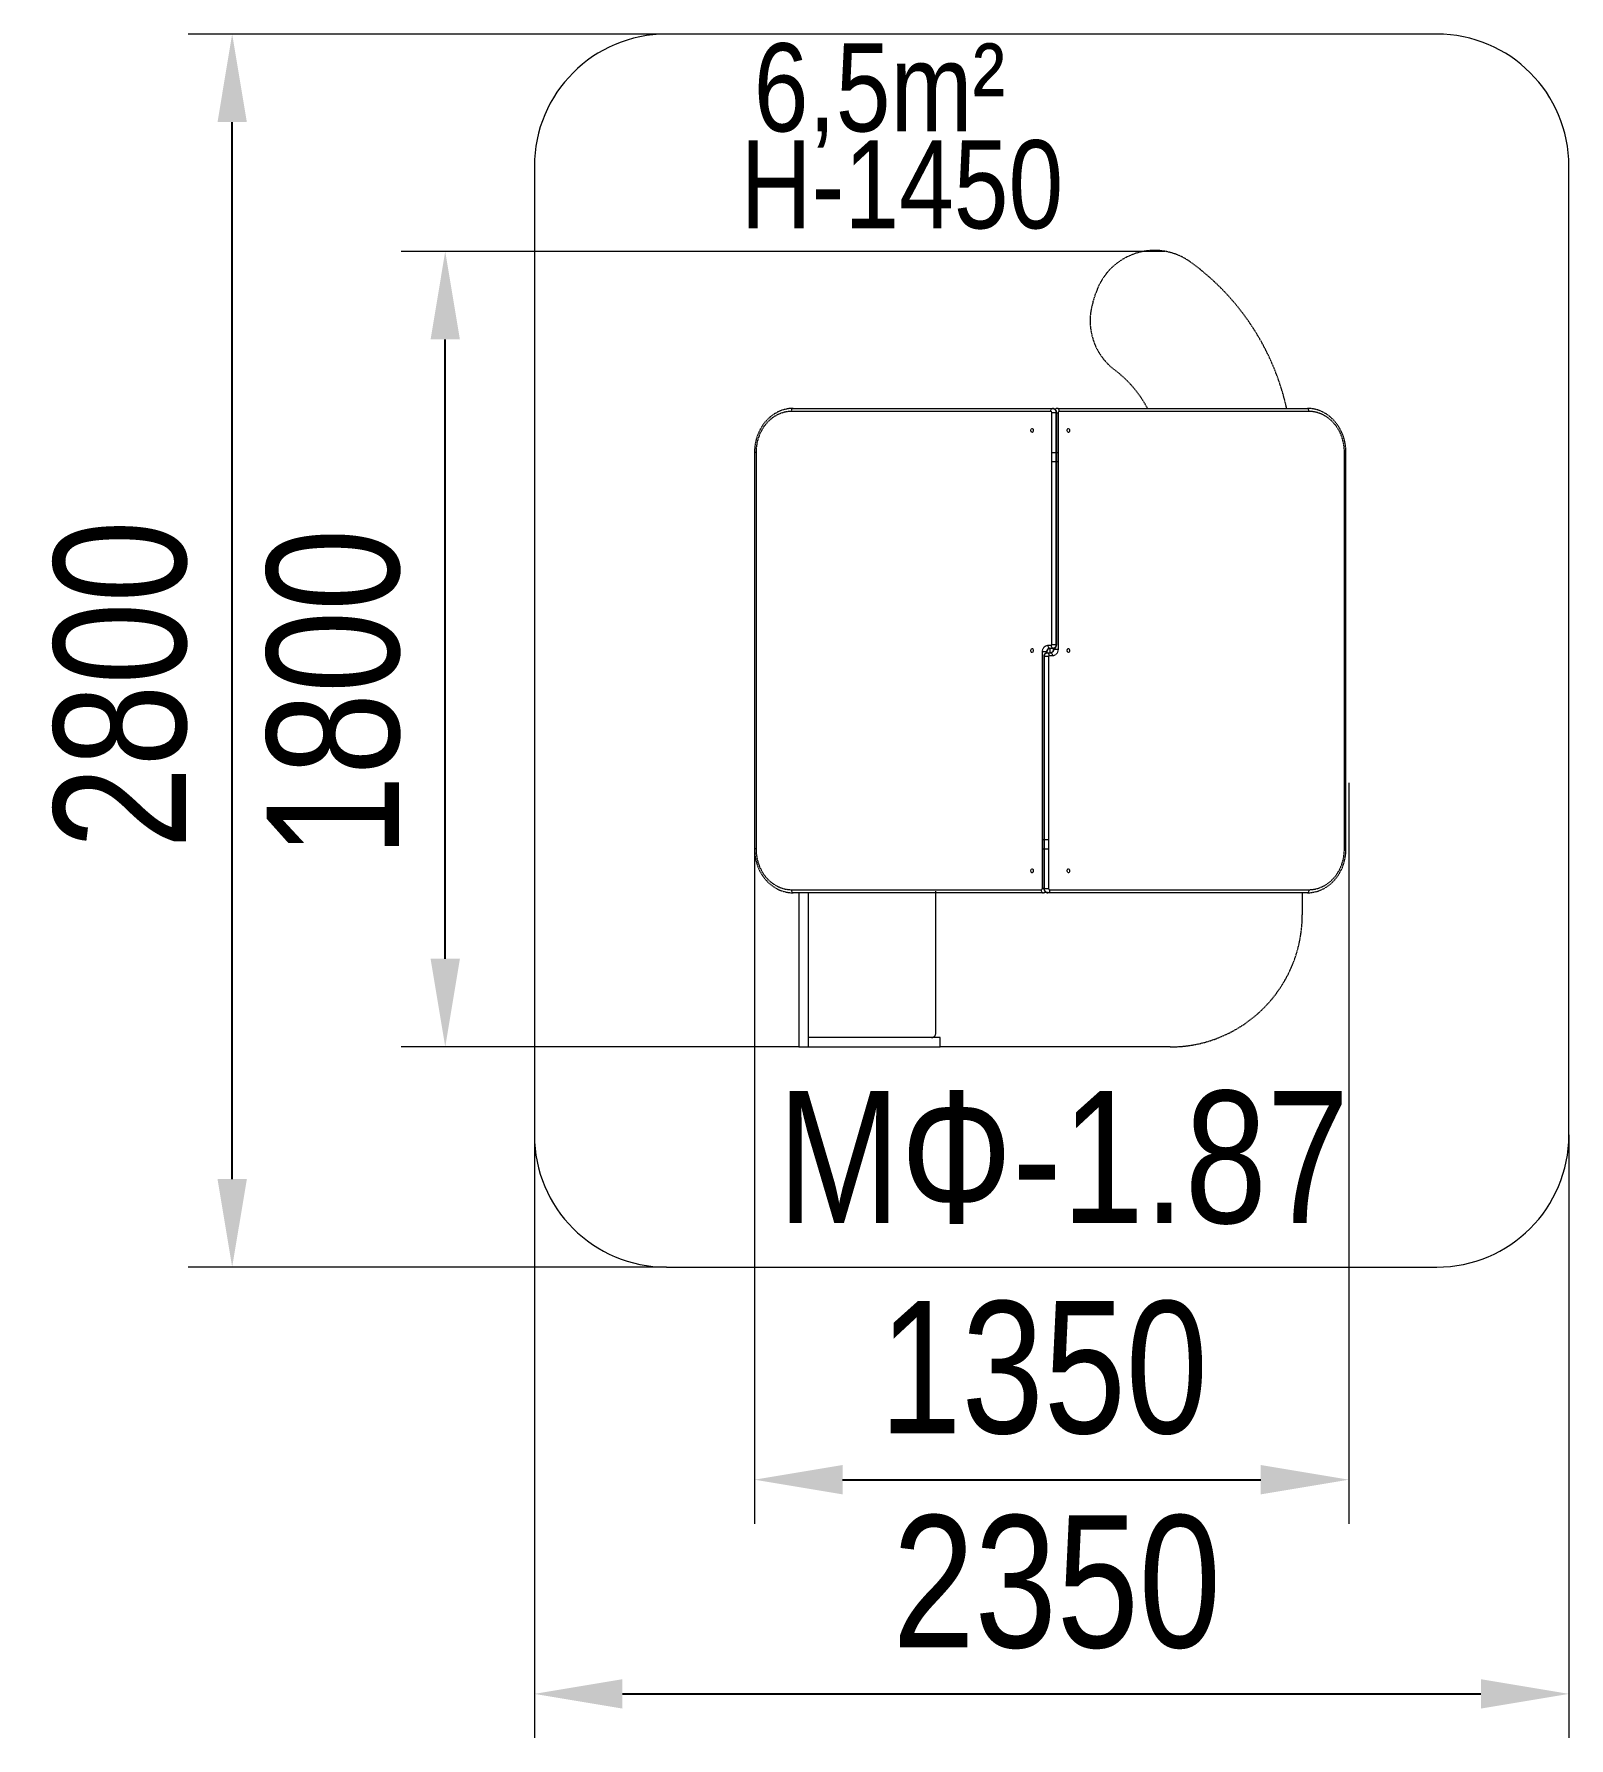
# Model space of a CAD drawing. Header units: millimetres. Extents: x -2118 to 1368, y -2243 to 1626.
import ezdxf

# ---------------------------------------------------------------- set-up
doc = ezdxf.new("R2010")
doc.units = ezdxf.units.MM
doc.linetypes.add('HIDDEN', pattern=[1.905, 1.27, -0.635])
for name, color, linetype in [('DIKOM_АРТИКУЛ', 7, 'Continuous'), ('DIKOM_ЗОНА', 90, 'Continuous'), ('DIKOM_ОБЪЕКТ', 7, 'Continuous'), ('DIKOM_РАЗМЕР_ЗОНА', 7, 'Continuous'), ('DIKOM_РАЗМЕР_ОБЪЕКТА', 7, 'Continuous')]:
    doc.layers.add(name, color=color, linetype=linetype)
doc.styles.add('style1', font='arialbd.ttf', dxfattribs={"width": 0.8})
doc.dimstyles.new('1-50', dxfattribs={"dimtxt": 300, "dimasz": 200, "dimexe": 100, "dimexo": 0, "dimgap": 100, "dimtad": 1, "dimtoh": 1, "dimtxsty": 'style1', "dimcen": 200, "dimclrd": 7, "dimclre": 7, "dimclrt": 7, "dimadec": 1, "dimazin": 2, "dimtfac": 1, "dimtmove": 0, "dimatfit": 2, "dimfxl": 0, "dimlwd": 25, "dimlwe": 18, "dimarcsym": 0})

# ---------------------------------------------------------------- blocks, each defined once
blk = doc.blocks.new('*D0')
at = {"layer": 'Defpoints', "color": 0, "transparency": 16777216}
for p in [(-482, -74.2), (868, -74.2), (868, -1656.6)]:
    blk.add_point(p, dxfattribs=at)
at = {"layer": 'DIKOM_РАЗМЕР_ОБЪЕКТА', "color": 7, "lineweight": 18, "transparency": 16777216}
for p, q in [((-482, -74.2), (-482, -1756.6)), ((868, -74.2), (868, -1756.6))]:
    blk.add_line(p, q, dxfattribs=at)
at = {"layer": 'DIKOM_РАЗМЕР_ОБЪЕКТА', "color": 7, "lineweight": 25, "transparency": 16777216}
blk.add_line((-282, -1656.6), (668, -1656.6), dxfattribs=at)
at = {"layer": 'DIKOM_РАЗМЕР_ОБЪЕКТА', "color": 7, "transparency": 16777216}
for points in [[(-282, -1623.3), (-282, -1689.9), (-482, -1656.6)], [(668, -1623.3), (668, -1689.9), (868, -1656.6)]]:
    blk.add_solid(points, dxfattribs=at)
at = {"layer": 'DIKOM_РАЗМЕР_ОБЪЕКТА', "color": 7, "transparency": 16777216, "insert": (175, -1403.3), "char_height": 300, "attachment_point": 5, "style": 'style1'}
blk.add_mtext('{\\fArial|b0|i0|c204|p34;1350}', dxfattribs=at)
blk = doc.blocks.new('*D1')
at = {"layer": 'Defpoints', "color": 0, "transparency": 16777216}
for p in [(-1184.5, 1132.8), (451, 1132.8), (-381.2, -673.8)]:
    blk.add_point(p, dxfattribs=at)
at = {"layer": 'DIKOM_РАЗМЕР_ОБЪЕКТА', "color": 7, "lineweight": 18, "transparency": 16777216}
for p, q in [((451, 1132.8), (-1284.5, 1132.8)), ((-381.2, -673.8), (-1284.5, -673.8))]:
    blk.add_line(p, q, dxfattribs=at)
at = {"layer": 'DIKOM_РАЗМЕР_ОБЪЕКТА', "color": 7, "lineweight": 25, "transparency": 16777216}
blk.add_line((-1184.5, -473.8), (-1184.5, 932.8), dxfattribs=at)
at = {"layer": 'DIKOM_РАЗМЕР_ОБЪЕКТА', "color": 7, "transparency": 16777216}
for points in [[(-1217.8, 932.8), (-1151.2, 932.8), (-1184.5, 1132.8)], [(-1217.8, -473.8), (-1151.2, -473.8), (-1184.5, -673.8)]]:
    blk.add_solid(points, dxfattribs=at)
at = {"layer": 'DIKOM_РАЗМЕР_ОБЪЕКТА', "color": 7, "transparency": 16777216, "insert": (-1437.7, 130), "char_height": 300, "attachment_point": 5, "rotation": 90, "style": 'style1'}
blk.add_mtext('{\\fArial|b0|i0|c204|p34;1800}', dxfattribs=at)
blk = doc.blocks.new('*D2')
at = {"layer": 'Defpoints', "color": 0, "transparency": 16777216}
for p in [(-982, -873.8), (1368, -873.8), (1368, -2143)]:
    blk.add_point(p, dxfattribs=at)
at = {"layer": 'DIKOM_РАЗМЕР_ЗОНА', "color": 7, "lineweight": 18, "transparency": 16777216}
for p, q in [((-982, -873.8), (-982, -2243)), ((1368, -873.8), (1368, -2243))]:
    blk.add_line(p, q, dxfattribs=at)
at = {"layer": 'DIKOM_РАЗМЕР_ЗОНА', "color": 7, "lineweight": 25, "transparency": 16777216}
blk.add_line((-782, -2143), (1168, -2143), dxfattribs=at)
at = {"layer": 'DIKOM_РАЗМЕР_ЗОНА', "color": 7, "transparency": 16777216}
for points in [[(-782, -2109.7), (-782, -2176.4), (-982, -2143)], [(1168, -2109.7), (1168, -2176.4), (1368, -2143)]]:
    blk.add_solid(points, dxfattribs=at)
at = {"layer": 'DIKOM_РАЗМЕР_ЗОНА', "color": 7, "transparency": 16777216, "insert": (204.5, -1889.7), "char_height": 300, "attachment_point": 5, "style": 'style1'}
blk.add_mtext('{\\fArial|b0|i0|c204|p34;2350}', dxfattribs=at)
blk = doc.blocks.new('*D3')
at = {"layer": 'Defpoints', "color": 0, "transparency": 16777216}
for p in [(-1668.5, 1626.2), (-682, 1626.2), (-682, -1173.8)]:
    blk.add_point(p, dxfattribs=at)
at = {"layer": 'DIKOM_РАЗМЕР_ЗОНА', "color": 7, "lineweight": 18, "transparency": 16777216}
for p, q in [((-682, 1626.2), (-1768.5, 1626.2)), ((-682, -1173.8), (-1768.5, -1173.8))]:
    blk.add_line(p, q, dxfattribs=at)
at = {"layer": 'DIKOM_РАЗМЕР_ЗОНА', "color": 7, "lineweight": 25, "transparency": 16777216}
blk.add_line((-1668.5, -973.8), (-1668.5, 1426.2), dxfattribs=at)
at = {"layer": 'DIKOM_РАЗМЕР_ЗОНА', "color": 7, "transparency": 16777216}
for points in [[(-1701.8, 1426.2), (-1635.1, 1426.2), (-1668.5, 1626.2)], [(-1701.8, -973.8), (-1635.1, -973.8), (-1668.5, -1173.8)]]:
    blk.add_solid(points, dxfattribs=at)
at = {"layer": 'DIKOM_РАЗМЕР_ЗОНА', "color": 7, "transparency": 16777216, "insert": (-1921.6, 149.1), "char_height": 300, "attachment_point": 5, "rotation": 90, "style": 'style1'}
blk.add_mtext('{\\fArial|b0|i0|c204|p34;2800}', dxfattribs=at)

msp = doc.modelspace()

# ---------------------------------------------------------------- linework, layer by layer
at = {"layer": 'DIKOM_ЗОНА', "color": 3, "lineweight": 15}
msp.add_lwpolyline([(1067.99, -1173.813, 0.41421356), (1367.99, -873.813), (1367.99, 1326.187, 0.41421356), (1067.99, 1626.187), (-682.01, 1626.187, 0.41421356), (-982.01, 1326.187), (-982.01, -873.813, 0.41421356), (-682.01, -1173.813)], format="xyb", close=True, dxfattribs=at)
at = {"layer": 'DIKOM_ОБЪЕКТ', "color": 7, "linetype": 'HIDDEN', "lineweight": 15}
for p, q in [((287.06, 1018.117), (293.362, 1037.729)), ((-394.47, 776.187), (194.428, 776.187)), ((194.428, 776.187), (194.928, 776.187)), ((206.758, 776.187), (206.258, 776.187)), ((206.758, 776.187), (774.004, 776.187)), ((190.928, 769.187), (-397.97, 769.187)), ((193.526, 239.187), (193.526, 766.187)), ((203.088, 766.187), (193.526, 766.187)), ((203.088, 766.187), (203.088, 239.187)), ((203.088, 766.187), (203.588, 766.187)), ((203.588, 239.187), (203.588, 766.187)), ((204.526, 766.187), (203.588, 766.187)), ((204.526, 239.187), (204.526, 766.187)), ((204.526, 766.187), (207.66, 766.187)), ((207.66, 766.187), (207.66, 229.187)), ((777.504, 769.187), (210.258, 769.187)), ((-482.01, 676.187), (-482.01, -223.813)), ((-478.51, 676.187), (-482.01, 676.187)), ((-478.51, 676.187), (-478.51, -223.813)), ((193.526, 676.187), (207.66, 676.187)), ((858.045, -223.813), (858.045, 676.187)), ((858.045, 676.187), (861.545, 676.187)), ((861.545, -223.813), (861.545, 676.187)), ((193.526, 655.187), (207.66, 655.187)), ((184.866, 238.187), (192.66, 238.187)), ((203.088, 239.187), (193.526, 239.187)), ((203.088, 239.187), (203.588, 239.187)), ((204.526, 239.187), (203.588, 239.187)), ((171.875, -313.813), (171.875, 223.187)), ((181.437, 223.187), (171.875, 223.187)), ((175.009, 213.187), (175.009, -313.813)), ((175.009, 213.187), (175.947, 213.187)), ((175.947, 213.187), (175.947, -313.813)), ((176.447, 213.187), (175.947, 213.187)), ((176.447, -313.813), (176.447, 213.187)), ((176.447, 213.187), (186.009, 213.187)), ((181.437, 223.187), (181.937, 223.187)), ((181.437, 223.187), (181.437, 221.048)), ((182.875, 223.187), (181.937, 223.187)), ((181.937, 221.096), (181.937, 223.187)), ((182.875, 221.187), (182.875, 223.187)), ((183.375, 221.187), (182.875, 221.187)), ((183.375, 221.187), (191.169, 221.187)), ((186.009, 213.187), (186.009, -313.813)), ((194.669, 214.187), (186.875, 214.187)), ((196.16, 231.187), (188.366, 231.187)), ((189.767, 221.187), (189.767, 231.187)), ((196.16, 231.187), (196.66, 231.187)), ((196.66, 231.187), (196.66, 229.187)), ((196.66, 229.187), (197.597, 229.187)), ((197.597, 231.278), (197.597, 229.187)), ((198.097, 229.187), (197.597, 229.187)), ((198.097, 229.187), (198.097, 231.326)), ((198.097, 229.187), (207.66, 229.187)), ((-478.51, -223.813), (-482.01, -223.813)), ((171.875, -202.813), (186.009, -202.813)), ((171.875, -223.813), (186.009, -223.813)), ((858.045, -223.813), (861.545, -223.813)), ((-397.97, -316.813), (169.277, -316.813)), ((172.777, -323.813), (-394.47, -323.813)), ((-381.233, -323.813), (-381.233, -673.813)), ((-360.233, -323.813), (-360.233, -673.813)), ((-360.233, -323.813), (-360.233, -652.813)), ((-70.233, -642.813), (-70.233, -319.824)), ((175.009, -313.813), (171.875, -313.813)), ((172.777, -323.813), (173.277, -323.813)), ((175.009, -313.813), (175.947, -313.813)), ((176.447, -313.813), (175.947, -313.813)), ((176.447, -313.813), (186.009, -313.813)), ((185.107, -323.813), (184.607, -323.813)), ((774.004, -323.813), (185.107, -323.813)), ((188.607, -316.813), (777.504, -316.813)), ((762.266, -323.813), (762.266, -373.813)), ((-60.233, -652.813), (-360.233, -652.813)), ((-80.233, -652.813), (-360.233, -652.813)), ((-60.233, -673.813), (-60.233, -652.813)), ((-381.233, -673.813), (-60.233, -673.813)), ((462.266, -673.813), (-60.233, -673.813))]:
    msp.add_line(p, q, dxfattribs=at)
at = {"layer": 'DIKOM_ОБЪЕКТ', "color": 7, "linetype": 'HIDDEN', "lineweight": 15, "flags": 128}
for points in [[(-394.47, 776.187), (-397.186, 776.139), (-402.1, 775.807), (-406.99, 775.16), (-411.839, 774.202), (-416.633, 772.933), (-421.358, 771.36), (-425.997, 769.485), (-430.538, 767.316), (-434.965, 764.858), (-439.265, 762.119), (-443.424, 759.108), (-447.428, 755.833), (-451.266, 752.306), (-454.924, 748.536), (-458.391, 744.536), (-461.656, 740.319), (-464.709, 735.898), (-467.538, 731.286), (-470.136, 726.499), (-472.494, 721.553), (-474.605, 716.462), (-476.461, 711.243), (-478.058, 705.912), (-479.389, 700.487), (-480.451, 694.985), (-481.241, 689.423), (-481.755, 683.818), (-481.992, 678.189), (-482.01, 676.187)], [(-397.97, 769.187), (-397.916, 770.402), (-397.759, 771.581), (-397.501, 772.687), (-397.151, 773.686), (-396.719, 774.549), (-396.22, 775.249), (-395.667, 775.765), (-395.077, 776.081), (-394.47, 776.187)], [(190.928, 769.187), (190.981, 770.402), (191.139, 771.581), (191.397, 772.687), (191.747, 773.686), (192.178, 774.549), (192.678, 775.249), (193.231, 775.765), (193.82, 776.081), (194.428, 776.187)], [(194.428, 776.187), (195.66, 776.085), (196.868, 775.782), (198.025, 775.283), (199.11, 774.599), (200.099, 773.744), (200.973, 772.736), (201.713, 771.593), (202.305, 770.341), (202.737, 769.004), (203, 767.61), (203.088, 766.187)], [(203.588, 766.187), (203.5, 767.61), (203.237, 769.004), (202.805, 770.341), (202.213, 771.593), (201.473, 772.736), (200.599, 773.744), (199.61, 774.599), (198.525, 775.283), (197.368, 775.782), (196.16, 776.085), (194.928, 776.187)], [(210.258, 769.187), (210.204, 770.402), (210.047, 771.581), (209.789, 772.687), (209.439, 773.686), (209.007, 774.549), (208.508, 775.249), (207.955, 775.765), (207.365, 776.081), (206.758, 776.187)], [(861.545, 676.187), (861.504, 679.224), (861.216, 684.85), (860.651, 690.45), (859.811, 696.005), (858.698, 701.497), (857.316, 706.91), (855.669, 712.226), (853.762, 717.429), (851.602, 722.5), (849.194, 727.425), (846.546, 732.188), (843.667, 736.772), (840.566, 741.164), (837.252, 745.35), (833.737, 749.314), (830.031, 753.046), (826.147, 756.533), (822.097, 759.763), (817.895, 762.726), (813.554, 765.413), (809.088, 767.816), (804.511, 769.927), (799.84, 771.739), (795.088, 773.247), (790.271, 774.448), (785.405, 775.337), (780.504, 775.911), (775.584, 776.171), (774.004, 776.187)], [(777.504, 769.187), (777.451, 770.402), (777.293, 771.581), (777.035, 772.687), (776.685, 773.686), (776.254, 774.549), (775.754, 775.249), (775.201, 775.765), (774.612, 776.081), (774.004, 776.187)], [(-397.97, 769.187), (-401.802, 769.082), (-405.625, 768.766), (-409.432, 768.24), (-413.212, 767.506), (-416.958, 766.565), (-420.66, 765.42), (-424.312, 764.072), (-427.903, 762.525), (-431.427, 760.783), (-434.875, 758.849), (-438.24, 756.727), (-441.513, 754.424), (-444.687, 751.943), (-447.756, 749.29), (-450.712, 746.472), (-453.549, 743.494), (-456.259, 740.364), (-458.838, 737.089), (-461.279, 733.676), (-463.576, 730.132), (-465.724, 726.467), (-467.72, 722.687), (-469.557, 718.802), (-471.232, 714.821), (-472.741, 710.752), (-474.08, 706.604), (-475.247, 702.388), (-476.24, 698.113), (-477.054, 693.787), (-477.69, 689.422), (-478.145, 685.027), (-478.419, 680.612), (-478.51, 676.187)], [(858.045, 676.187), (857.953, 680.612), (857.68, 685.027), (857.225, 689.422), (856.589, 693.787), (855.774, 698.113), (854.782, 702.388), (853.615, 706.604), (852.275, 710.752), (850.766, 714.821), (849.091, 718.802), (847.254, 722.687), (845.259, 726.467), (843.11, 730.132), (840.813, 733.676), (838.373, 737.089), (835.794, 740.364), (833.083, 743.494), (830.247, 746.472), (827.291, 749.29), (824.222, 751.943), (821.048, 754.424), (817.774, 756.727), (814.41, 758.849), (810.962, 760.783), (807.438, 762.525), (803.846, 764.072), (800.195, 765.42), (796.492, 766.565), (792.747, 767.506), (788.966, 768.24), (785.16, 768.766), (781.337, 769.082), (777.504, 769.187)], [(145.028, 726.187), (145.115, 725.297), (145.371, 724.451), (145.784, 723.693), (146.333, 723.06), (146.99, 722.583), (147.722, 722.287), (148.493, 722.187), (149.263, 722.287), (149.996, 722.583), (150.652, 723.06), (151.201, 723.693), (151.614, 724.451), (151.87, 725.297), (151.957, 726.187), (151.87, 727.077), (151.614, 727.922), (151.201, 728.681), (150.652, 729.314), (149.996, 729.791), (149.263, 730.087), (148.493, 730.187), (147.722, 730.087), (146.99, 729.791), (146.333, 729.314), (145.784, 728.681), (145.371, 727.922), (145.115, 727.077), (145.028, 726.187)], [(234.506, 726.187), (234.42, 727.077), (234.163, 727.922), (233.751, 728.681), (233.202, 729.314), (232.545, 729.791), (231.813, 730.087), (231.042, 730.187), (230.271, 730.087), (229.539, 729.791), (228.882, 729.314), (228.334, 728.681), (227.921, 727.922), (227.665, 727.077), (227.578, 726.187), (227.665, 725.297), (227.921, 724.451), (228.334, 723.693), (228.882, 723.06), (229.539, 722.583), (230.271, 722.287), (231.042, 722.187), (231.813, 722.287), (232.545, 722.583), (233.202, 723.06), (233.751, 723.693), (234.163, 724.451), (234.42, 725.297), (234.506, 726.187)], [(171.875, 223.187), (171.97, 224.995), (172.253, 226.777), (172.719, 228.506), (173.363, 230.158), (174.175, 231.708), (175.142, 233.134), (176.251, 234.415), (177.486, 235.532), (178.829, 236.469), (180.259, 237.212), (181.757, 237.751), (183.3, 238.078), (184.866, 238.187)], [(188.366, 231.187), (187.758, 231.293), (187.169, 231.609), (186.616, 232.125), (186.116, 232.825), (185.684, 233.687), (185.335, 234.687), (185.077, 235.793), (184.919, 236.971), (184.866, 238.187)], [(196.16, 231.187), (195.552, 231.293), (194.963, 231.609), (194.41, 232.125), (193.91, 232.825), (193.479, 233.687), (193.129, 234.687), (192.871, 235.793), (192.713, 236.971), (192.66, 238.187)], [(203.088, 239.187), (202.983, 237.798), (202.67, 236.451), (202.16, 235.187), (201.467, 234.045), (200.613, 233.059), (199.624, 232.259), (198.529, 231.669), (197.363, 231.308), (196.16, 231.187)], [(196.66, 231.187), (197.863, 231.308), (199.029, 231.669), (200.124, 232.259), (201.113, 233.059), (201.967, 234.045), (202.66, 235.187), (203.17, 236.451), (203.483, 237.798), (203.588, 239.187)], [(145.028, 226.187), (145.115, 225.297), (145.371, 224.451), (145.784, 223.693), (146.333, 223.06), (146.99, 222.583), (147.722, 222.287), (148.493, 222.187), (149.263, 222.287), (149.996, 222.583), (150.652, 223.06), (151.201, 223.693), (151.614, 224.451), (151.87, 225.297), (151.957, 226.187), (151.87, 227.077), (151.614, 227.922), (151.201, 228.681), (150.652, 229.314), (149.996, 229.791), (149.263, 230.087), (148.493, 230.187), (147.722, 230.087), (146.99, 229.791), (146.333, 229.314), (145.784, 228.681), (145.371, 227.922), (145.115, 227.077), (145.028, 226.187)], [(182.875, 221.187), (181.672, 221.065), (180.505, 220.704), (179.411, 220.115), (178.422, 219.315), (177.568, 218.329), (176.875, 217.187), (176.365, 215.923), (176.052, 214.576), (175.947, 213.187)], [(176.447, 213.187), (176.552, 214.576), (176.865, 215.923), (177.375, 217.187), (178.068, 218.329), (178.922, 219.315), (179.911, 220.115), (181.005, 220.704), (182.172, 221.065), (183.375, 221.187)], [(188.366, 231.187), (187.162, 231.065), (185.996, 230.704), (184.901, 230.115), (183.912, 229.315), (183.058, 228.329), (182.366, 227.187), (181.855, 225.923), (181.543, 224.576), (181.437, 223.187)], [(181.937, 223.187), (182.043, 224.576), (182.355, 225.923), (182.866, 227.187), (183.558, 228.329), (184.412, 229.315), (185.401, 230.115), (186.496, 230.704), (187.663, 231.065), (188.866, 231.187)], [(182.875, 223.187), (182.898, 223.867), (183.109, 225.365), (183.53, 226.772), (184.134, 228.033), (184.882, 229.105), (185.733, 229.963), (186.651, 230.594), (187.614, 231.001), (188.677, 231.183), (188.866, 231.187)], [(183.375, 221.187), (183.983, 221.081), (184.572, 220.765), (185.125, 220.249), (185.625, 219.549), (186.056, 218.686), (186.406, 217.687), (186.664, 216.581), (186.822, 215.402), (186.875, 214.187)], [(196.66, 229.187), (196.637, 228.507), (196.426, 227.009), (196.004, 225.602), (195.401, 224.341), (194.653, 223.269), (193.802, 222.411), (192.884, 221.779), (191.92, 221.372), (190.858, 221.191), (190.669, 221.187)], [(197.597, 229.187), (197.492, 227.798), (197.179, 226.451), (196.669, 225.187), (195.976, 224.045), (195.123, 223.059), (194.133, 222.259), (193.039, 221.669), (191.872, 221.308), (190.669, 221.187)], [(191.169, 221.187), (192.372, 221.308), (193.539, 221.669), (194.633, 222.259), (195.623, 223.059), (196.477, 224.045), (197.169, 225.187), (197.68, 226.451), (197.992, 227.798), (198.097, 229.187)], [(191.169, 221.187), (191.777, 221.081), (192.366, 220.765), (192.919, 220.249), (193.419, 219.549), (193.85, 218.686), (194.2, 217.687), (194.458, 216.581), (194.616, 215.402), (194.669, 214.187)], [(207.66, 229.187), (207.565, 227.379), (207.282, 225.597), (206.815, 223.868), (206.172, 222.216), (205.36, 220.666), (204.393, 219.24), (203.283, 217.959), (202.049, 216.842), (200.706, 215.905), (199.276, 215.162), (197.778, 214.623), (196.235, 214.296), (194.669, 214.187)], [(234.506, 226.187), (234.42, 227.077), (234.163, 227.922), (233.751, 228.681), (233.202, 229.314), (232.545, 229.791), (231.813, 230.087), (231.042, 230.187), (230.271, 230.087), (229.539, 229.791), (228.882, 229.314), (228.334, 228.681), (227.921, 227.922), (227.665, 227.077), (227.578, 226.187), (227.665, 225.297), (227.921, 224.451), (228.334, 223.693), (228.882, 223.06), (229.539, 222.583), (230.271, 222.287), (231.042, 222.187), (231.813, 222.287), (232.545, 222.583), (233.202, 223.06), (233.751, 223.693), (234.163, 224.451), (234.42, 225.297), (234.506, 226.187)], [(-482.01, -223.813), (-481.97, -226.85), (-481.681, -232.476), (-481.116, -238.076), (-480.276, -243.631), (-479.163, -249.123), (-477.781, -254.536), (-476.134, -259.852), (-474.228, -265.055), (-472.067, -270.126), (-469.659, -275.051), (-467.012, -279.814), (-464.133, -284.398), (-461.031, -288.791), (-457.718, -292.976), (-454.202, -296.94), (-450.496, -300.672), (-446.612, -304.159), (-442.563, -307.389), (-438.36, -310.352), (-434.019, -313.039), (-429.553, -315.442), (-424.977, -317.553), (-420.305, -319.365), (-415.554, -320.874), (-410.737, -322.074), (-405.87, -322.963), (-400.969, -323.537), (-396.049, -323.797), (-394.47, -323.813)], [(-478.51, -223.813), (-478.419, -228.238), (-478.145, -232.653), (-477.69, -237.048), (-477.054, -241.413), (-476.24, -245.739), (-475.247, -250.014), (-474.08, -254.23), (-472.741, -258.378), (-471.232, -262.447), (-469.557, -266.428), (-467.72, -270.313), (-465.724, -274.093), (-463.576, -277.758), (-461.279, -281.302), (-458.838, -284.715), (-456.259, -287.99), (-453.549, -291.12), (-450.712, -294.098), (-447.756, -296.916), (-444.687, -299.569), (-441.513, -302.05), (-438.24, -304.353), (-434.875, -306.475), (-431.427, -308.409), (-427.903, -310.151), (-424.312, -311.698), (-420.66, -313.046), (-416.958, -314.192), (-413.212, -315.132), (-409.432, -315.866), (-405.625, -316.392), (-401.802, -316.708), (-397.97, -316.813)], [(774.004, -323.813), (776.721, -323.765), (781.635, -323.433), (786.525, -322.787), (791.374, -321.828), (796.168, -320.56), (800.892, -318.986), (805.532, -317.112), (810.072, -314.942), (814.499, -312.484), (818.799, -309.746), (822.958, -306.734), (826.963, -303.46), (830.801, -299.932), (834.459, -296.162), (837.926, -292.162), (841.191, -287.945), (844.243, -283.524), (847.073, -278.912), (849.671, -274.126), (852.029, -269.179), (854.14, -264.088), (855.996, -258.869), (857.593, -253.538), (858.924, -248.113), (859.986, -242.611), (860.775, -237.049), (861.29, -231.444), (861.527, -225.815), (861.545, -223.813)], [(777.504, -316.813), (781.337, -316.708), (785.16, -316.392), (788.966, -315.866), (792.747, -315.132), (796.492, -314.192), (800.195, -313.046), (803.846, -311.698), (807.438, -310.151), (810.962, -308.409), (814.41, -306.475), (817.774, -304.353), (821.048, -302.05), (824.222, -299.569), (827.291, -296.916), (830.247, -294.098), (833.083, -291.12), (835.794, -287.99), (838.373, -284.715), (840.813, -281.302), (843.11, -277.758), (845.259, -274.093), (847.254, -270.313), (849.091, -266.428), (850.766, -262.447), (852.275, -258.378), (853.615, -254.23), (854.782, -250.014), (855.774, -245.739), (856.589, -241.413), (857.225, -237.048), (857.68, -232.653), (857.953, -228.238), (858.045, -223.813)], [(145.028, -273.813), (145.115, -274.703), (145.371, -275.549), (145.784, -276.307), (146.333, -276.94), (146.99, -277.417), (147.722, -277.713), (148.493, -277.813), (149.263, -277.713), (149.996, -277.417), (150.652, -276.94), (151.201, -276.307), (151.614, -275.549), (151.87, -274.703), (151.957, -273.813), (151.87, -272.923), (151.614, -272.078), (151.201, -271.319), (150.652, -270.686), (149.996, -270.209), (149.263, -269.913), (148.493, -269.813), (147.722, -269.913), (146.99, -270.209), (146.333, -270.686), (145.784, -271.319), (145.371, -272.078), (145.115, -272.923), (145.028, -273.813)], [(234.506, -273.813), (234.42, -272.923), (234.163, -272.078), (233.751, -271.319), (233.202, -270.686), (232.545, -270.209), (231.813, -269.913), (231.042, -269.813), (230.271, -269.913), (229.539, -270.209), (228.882, -270.686), (228.334, -271.319), (227.921, -272.078), (227.665, -272.923), (227.578, -273.813), (227.665, -274.703), (227.921, -275.549), (228.334, -276.307), (228.882, -276.94), (229.539, -277.417), (230.271, -277.713), (231.042, -277.813), (231.813, -277.713), (232.545, -277.417), (233.202, -276.94), (233.751, -276.307), (234.163, -275.549), (234.42, -274.703), (234.506, -273.813)], [(-397.97, -316.813), (-397.916, -318.029), (-397.759, -319.207), (-397.501, -320.313), (-397.151, -321.313), (-396.719, -322.175), (-396.22, -322.875), (-395.667, -323.391), (-395.077, -323.707), (-394.47, -323.813)], [(169.277, -316.813), (169.33, -318.029), (169.488, -319.207), (169.746, -320.313), (170.096, -321.313), (170.527, -322.175), (171.027, -322.875), (171.58, -323.391), (172.169, -323.707), (172.777, -323.813)], [(175.947, -313.813), (176.035, -315.236), (176.297, -316.63), (176.729, -317.967), (177.321, -319.219), (178.062, -320.362), (178.936, -321.371), (179.925, -322.226), (181.009, -322.909), (182.167, -323.408), (183.374, -323.711), (184.607, -323.813)], [(185.107, -323.813), (183.875, -323.711), (182.667, -323.408), (181.509, -322.909), (180.425, -322.226), (179.436, -321.371), (178.562, -320.362), (177.822, -319.219), (177.229, -317.967), (176.798, -316.63), (176.535, -315.236), (176.447, -313.813)], [(188.607, -316.813), (188.554, -318.029), (188.396, -319.207), (188.138, -320.313), (187.788, -321.313), (187.357, -322.175), (186.857, -322.875), (186.304, -323.391), (185.715, -323.707), (185.107, -323.813)], [(777.504, -316.813), (777.451, -318.029), (777.293, -319.207), (777.035, -320.313), (776.685, -321.313), (776.254, -322.175), (775.754, -322.875), (775.201, -323.391), (774.612, -323.707), (774.004, -323.813)]]:
    msp.add_lwpolyline(points, dxfattribs=at)
at = {"layer": 'DIKOM_ОБЪЕКТ', "color": 7, "linetype": 'HIDDEN', "lineweight": 15}
for centre, radius, start, end in [((426.649, 994.895), 140, 54.04737, 162.184327), ((179.888, 654.667), 560.293, 12.536889, 54.04737), ((420.346, 975.284), 140, 162.184327, 233.130609), ((179.888, 654.667), 260.769, 27.775489, 53.130609), ((194.746, 766.451), 9.783, 358.452927, 88.937226), ((206.205, 767.121), 9.066, 89.665443, 128.217315), ((206.375, 768.159), 8.038, 90.837952, 132.779666), ((206.836, 768.242), 7.956, 90.564145, 135.559833), ((190.681, 766.4), 2.853, 355.714184, 85.042061), ((210.504, 766.4), 2.852, 94.953543, 184.292708), ((192.578, 239.116), 0.951, 274.957304, 4.284762), ((196.569, 239.128), 7.957, 270.650957, 0.424342), ((182.965, 213.246), 7.957, 90.650416, 180.42538), ((186.957, 213.258), 0.951, 94.952532, 184.289546), ((169.031, -314.027), 2.852, 274.951264, 4.294313), ((172.699, -315.868), 7.956, 270.563896, 315.559466), ((173.16, -315.785), 8.037, 270.836912, 312.780542), ((173.33, -314.748), 9.066, 269.665637, 308.217563), ((184.789, -314.077), 9.783, 178.453402, 268.936649), ((188.853, -314.026), 2.853, 175.712579, 265.04434), ((462.266, -373.813), 300, 270, 0), ((-80.233, -642.813), 10, 270, 0)]:
    msp.add_arc(centre, radius, start, end, dxfattribs=at)

# ---------------------------------------------------------------- texts
at = {"layer": 'DIKOM_АРТИКУЛ', "insert": (-429.925, -773.796), "char_height": 300, "attachment_point": 1, "style": 'style1'}
msp.add_mtext_dynamic_manual_height_columns('{\\fArial|b0|i0|c204|p34;MФ-1.87}', width=1297.91529, gutter_width=20, heights=[0], dxfattribs=at)
at = {"layer": 'DIKOM_РАЗМЕР_ОБЪЕКТА', "insert": (-483.749, 1605.244), "char_height": 200, "attachment_point": 1, "style": 'style1'}
msp.add_mtext_dynamic_manual_height_columns('{\\fArial|b0|i0|c204|p34;6,5m²}', width=644.86024, gutter_width=20, heights=[0], dxfattribs=at)
at = {"layer": 'DIKOM_РАЗМЕР_ОБЪЕКТА', "insert": (-513.749, 1385.044), "char_height": 200, "width": 705.50082, "attachment_point": 1, "style": 'style1'}
msp.add_mtext('{\\fArial|b0|i0|c204|p34;H-1450}', dxfattribs=at)

# ---------------------------------------------------------------- dimensions: what is measured, and where the dimension line sits
at = {"layer": 'DIKOM_РАЗМЕР_ЗОНА'}
dim = msp.add_linear_dim(base=(-1668.461, 1626.187), p1=(-682.01, -1173.813), p2=(-682.01, 1626.187), angle=90, text='{\\fArial|b0|i0|c204|p34;<>}', dimstyle='1-50', dxfattribs=at)
dim.commit()
dim.dimension.update_dxf_attribs({"geometry": '*D3', "text_midpoint": (-1668.461, 149.094), "dimtype": 160})
dim = msp.add_linear_dim(base=(1367.99, -2143.024), p1=(-982.01, -873.813), p2=(1367.99, -873.813), text='{\\fArial|b0|i0|c204|p34;<>}', dimstyle='1-50', dxfattribs=at)
dim.commit()
dim.dimension.update_dxf_attribs({"geometry": '*D2', "text_midpoint": (204.509, -2143.024), "dimtype": 160})
at = {"layer": 'DIKOM_РАЗМЕР_ОБЪЕКТА'}
dim = msp.add_linear_dim(base=(-1184.51, 1132.769), p1=(-381.233, -673.813), p2=(450.95, 1132.769), angle=90, text='{\\fArial|b0|i0|c204|p34;1800}', dimstyle='1-50', dxfattribs=at)
dim.commit()
dim.dimension.update_dxf_attribs({"geometry": '*D1', "text_midpoint": (-1184.51, 130.043), "dimtype": 160})
dim = msp.add_linear_dim(base=(867.99, -1656.594), p1=(-482.01, -74.176), p2=(867.99, -74.176), text='{\\fArial|b0|i0|c204|p34;<>}', dimstyle='1-50', dxfattribs=at)
dim.commit()
dim.dimension.update_dxf_attribs({"geometry": '*D0', "text_midpoint": (175.014, -1656.594), "dimtype": 160})

doc.saveas('drawing.dxf')
